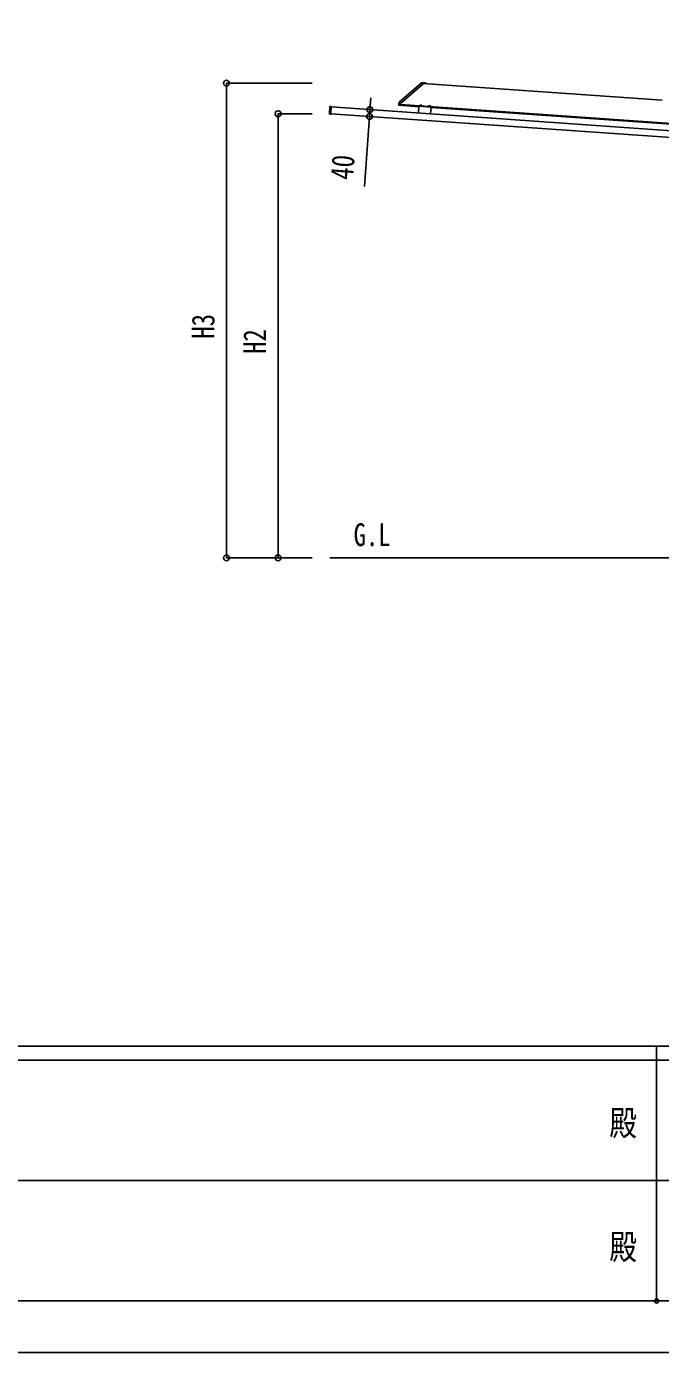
# Model space of a CAD drawing. Units: millimetres, scale not verified. Extents: x -16820 to 16820, y -11880 to 11880.
# Drawn here: x -3682 to 2, y -11880 to -4172 of the extents above; entities that cross this region are included whole.
import ezdxf
from ezdxf.enums import TextEntityAlignment as Align

# ---------------------------------------------------------------- set-up
doc = ezdxf.new("R2010")
doc.units = ezdxf.units.MM
doc.header["$LTSCALE"] = 50
doc.header["$PDMODE"] = 32
doc.header["$PDSIZE"] = 25
for name, color, linetype in [('0-2_USER1', 3, 'Continuous'), ('0-4_YKK_13', 4, 'Continuous'), ('0-5_YKK_A1', 4, 'Continuous'), ('0-6_YKK_D', 6, 'Continuous'), ('0-7_YKK_ZWAK', 7, 'Continuous')]:
    doc.layers.add(name, color=color, linetype=linetype)
doc.styles.add('ＭＳ ゴシック', font='')
doc.styles.get('ＭＳ ゴシック').set_extended_font_data('MS Gothic')

msp = doc.modelspace()

# ---------------------------------------------------------------- linework, layer by layer
at = {"layer": '0-4_YKK_13'}
for p, q in [((-1385.83, -4499.34), (-1515.68, -4612.21)), ((-1376.17, -4504.85), (-1507.67, -4619.16)), ((-1375.58, -4498.42), (-1383.17, -4498.36)), ((-1375.61, -4498.89), (-1376, -4504.51)), ((-1375.61, -4498.89), (-1375.58, -4498.42)), ((-1372.19, -4501.61), (-1372.18, -4501.42)), ((-1361, -4502.94), (-1371.68, -4502.2)), ((-1368.48, -4499.09), (-1367.42, -4501.63)), ((-1366.32, -4502.31), (-1367.42, -4501.63)), ((-1366.32, -4502.31), (-1365.14, -4501.79)), ((-1363.74, -4499.42), (-1365.14, -4501.79)), ((-1361.1, -4502.94), (-1361.45, -4502.91)), ((-1360.42, -4502.44), (-1360.4, -4502.24)), ((-1517.47, -4621.03), (-1517.57, -4622.43)), ((-1517.05, -4614.95), (-1517.47, -4621.03)), ((-1515.66, -4621.98), (-1517.07, -4621.97)), ((-1508.02, -4622.05), (-1515.66, -4621.98)), ((-1508.06, -4622.54), (-1508.57, -4629.96)), ((-1508.06, -4622.54), (-1508.02, -4622.05)), ((-1508.02, -4622.05), (-1507.96, -4621.11)), ((-1507.84, -4619.5), (-1507.96, -4621.11)), ((-1918.6, -4637.39), (-1921.53, -4679.29)), ((-1921.06, -4679.82), (-1915.18, -4680.23)), ((-1912.18, -4637.34), (-1918.07, -4636.92)), ((-1913.37, -4680.25), (-1914.94, -4680.14)), ((-1914.57, -4680.16), (-1914.57, -4680.16)), ((-1913.37, -4680.25), (-1910.39, -4637.57)), ((-1911.95, -4637.46), (-1910.39, -4637.57)), ((-1508.57, -4629.96), (-1516.18, -4629.43)), ((-1396, -4628.96), (-1396.25, -4632.5)), ((-1396.25, -4632.5), (-1384.73, -4633.31)), ((-1396.2, -4632.8), (-1396.18, -4632.51)), ((-1395.2, -4628.56), (-1396, -4628.96)), ((-1395.2, -4628.56), (-1385.23, -4629.26)), ((-1393.12, -4629.16), (-1393.37, -4632.7)), ((-1387.36, -4629.56), (-1387.61, -4633.1)), ((-1385.23, -4629.26), (-1384.49, -4629.76)), ((-1384.81, -4633.3), (-1384.83, -4633.6)), ((-1384.49, -4629.76), (-1384.73, -4633.31)), ((-1346.13, -4632.44), (-1346.37, -4635.99)), ((-1346.37, -4635.99), (-1334.85, -4636.79)), ((-1346.32, -4636.29), (-1346.3, -4635.99)), ((-1345.32, -4632.05), (-1346.13, -4632.44)), ((-1345.32, -4632.05), (-1335.35, -4632.75)), ((-1343.25, -4632.64), (-1343.49, -4636.19)), ((-1337.49, -4633.05), (-1337.73, -4636.59)), ((-1335.35, -4632.75), (-1334.61, -4633.25)), ((-1334.93, -4636.79), (-1334.95, -4637.09)), ((-1334.61, -4633.25), (-1334.85, -4636.79))]:
    msp.add_line(p, q, dxfattribs=at)
for points in [[(-1517.57, -4622.43), (-1518.05, -4629.3), (-1516.18, -4629.43)], [(-1393.26, -4628.7), (-1392.27, -4631.13), (-1390.45, -4632.27)], [(-1387.17, -4629.12), (-1388.48, -4631.39), (-1390.45, -4632.27)], [(-1343.38, -4632.19), (-1342.39, -4634.62), (-1340.57, -4635.76)], [(-1337.29, -4632.61), (-1338.6, -4634.88), (-1340.57, -4635.76)]]:
    msp.add_lwpolyline(points, dxfattribs=at)
for centre, radius, start, end in [((-1383.21, -4502.36), 4, 89.5, 131), ((-1376.5, -4504.47), 0.5, 311, 356), ((-1371.65, -4501.65), 0.545, 176, 266), ((-1371.63, -4501.46), 0.55, 134.43917, 176), ((-1366.62, -4506.56), 7.7, 37.56083, 134.43917), ((-1360.96, -4502.4), 0.545, 266, 356), ((-1360.95, -4502.2), 0.55, 356, 37.56083), ((-1517.07, -4622.47), 0.5, 89.5, 176), ((-1513.06, -4615.23), 4, 131, 176), ((-1507.34, -4619.54), 0.5, 131, 176), ((-1394.71, -4631.16), 2.56, 51.61708, 120.38292), ((-1390.88, -4638.44), 9.55, 68.41276, 103.58724), ((-1386.07, -4631.76), 2.56, 51.61708, 120.38292), ((-1344.83, -4634.65), 2.56, 51.61708, 120.38292), ((-1341, -4641.93), 9.55, 68.41276, 103.58724), ((-1336.19, -4635.25), 2.56, 51.61708, 120.38292)]:
    msp.add_arc(centre, radius, start, end, dxfattribs=at)
for centre, major_axis, ratio, start_param, end_param in [((-1921.03, -4679.32), (-0.379, -0.329), 0.99628, 5.4996506, 7.06672), ((-1918.1, -4637.42), (-0.329, 0.379), 0.99628, 5.4996506, 7.06672), ((-1915.16, -4679.93), (-0.021, -0.3), 0.998135, 0, 0.8868669), ((-1912.2, -4637.64), (-0.021, -0.3), 0.998135, 2.2547257, 3.1415927)]:
    msp.add_ellipse(centre, major_axis=major_axis, ratio=ratio, start_param=start_param, end_param=end_param, dxfattribs=at)
at = {"layer": '0-5_YKK_A1'}
for p, q in [((12.42, -4598.98), (-1375.82, -4501.91)), ((3280.08, -4959.8), (-1508.23, -4624.97)), ((3278.89, -5041.92), (-1913.28, -4678.85)), ((3281.68, -5002.02), (-1910.49, -4638.94)), ((-1401.34, -4637.46), (-1515.56, -4629.47)), ((-1401.16, -4634.96), (-1403.92, -4674.37)), ((-1401.16, -4634.96), (-1330.34, -4639.92)), ((-1330.34, -4639.92), (-1333.09, -4679.32)), ((652.77, -4781.09), (-1330.51, -4642.41)), ((4980.08, -7260), (-1919.92, -7260))]:
    msp.add_line(p, q, dxfattribs=at)
at = {"layer": '0-6_YKK_D'}
for p, q in [((-2021.53, -4501.31), (-2520.92, -4501.31)), ((-2519.92, -4501.31), (-2519.92, -7260)), ((-1686.1, -4654.63), (-1681.36, -4586.8)), ((-2021.53, -4678.42), (-2220.92, -4678.42)), ((-2219.92, -7260), (-2219.92, -4678.42)), ((-1688.89, -4694.54), (-1717.3, -5100.75)), ((-1686.1, -4654.63), (-1688.89, -4694.54)), ((-2021.53, -7260), (-2520.92, -7260)), ((-2021.53, -7260), (-2220.92, -7260))]:
    msp.add_line(p, q, dxfattribs=at)
for centre in [(-2519.92, -4501.31), (-2219.92, -4678.42), (-1688.89, -4694.54), (-1686.1, -4654.63), (-2519.92, -7260), (-2219.92, -7260)]:
    msp.add_circle(centre, 17, dxfattribs=at)
at = {"layer": '0-7_YKK_ZWAK'}
for p, q in [((15580.08, -10100), (-15619.92, -10100)), ((-19.92, -10100), (-19.92, -11580)), ((-19.92, -10180), (-5219.92, -10180)), ((5180.08, -10180), (-19.92, -10180)), ((-5189.92, -10880), (-19.92, -10880)), ((-19.92, -10880), (5180.08, -10880)), ((-5219.92, -11580), (-19.92, -11580)), ((-19.92, -11580), (5180.08, -11580))]:
    msp.add_line(p, q, dxfattribs=at)
msp.add_lwpolyline([(-16820, -11880), (16820, -11880), (16820, 11880), (-16820, 11880)], close=True, dxfattribs=at)
msp.add_point((-19.92, -11580), dxfattribs=at)

# ---------------------------------------------------------------- texts
at = {"layer": '0-2_USER1', "style": 'ＭＳ ゴシック', "width": 0.8}
msp.add_text('G.L', height=132, dxfattribs=at).set_placement((-1781, -7231), align=Align.BOTTOM_LEFT)
at = {"layer": '0-6_YKK_D', "style": 'ＭＳ ゴシック', "width": 0.8}
for s, rotation, p in [('40', 86, (-1745.13, -5068.73)), ('H3', 90, (-2549.92, -5986.26)), ('H2', 90, (-2249.92, -6074.81))]:
    msp.add_text(s, height=132, rotation=rotation, dxfattribs=at).set_placement(p, align=Align.BOTTOM_LEFT)
at = {"layer": '0-7_YKK_ZWAK', "style": 'ＭＳ ゴシック', "width": 0.8}
for p in [(-294.67, -10663.33), (-294.67, -11383.33)]:
    msp.add_text('殿', height=146.6, dxfattribs=at).set_placement(p, align=Align.BOTTOM_LEFT)

doc.saveas('drawing.dxf')
